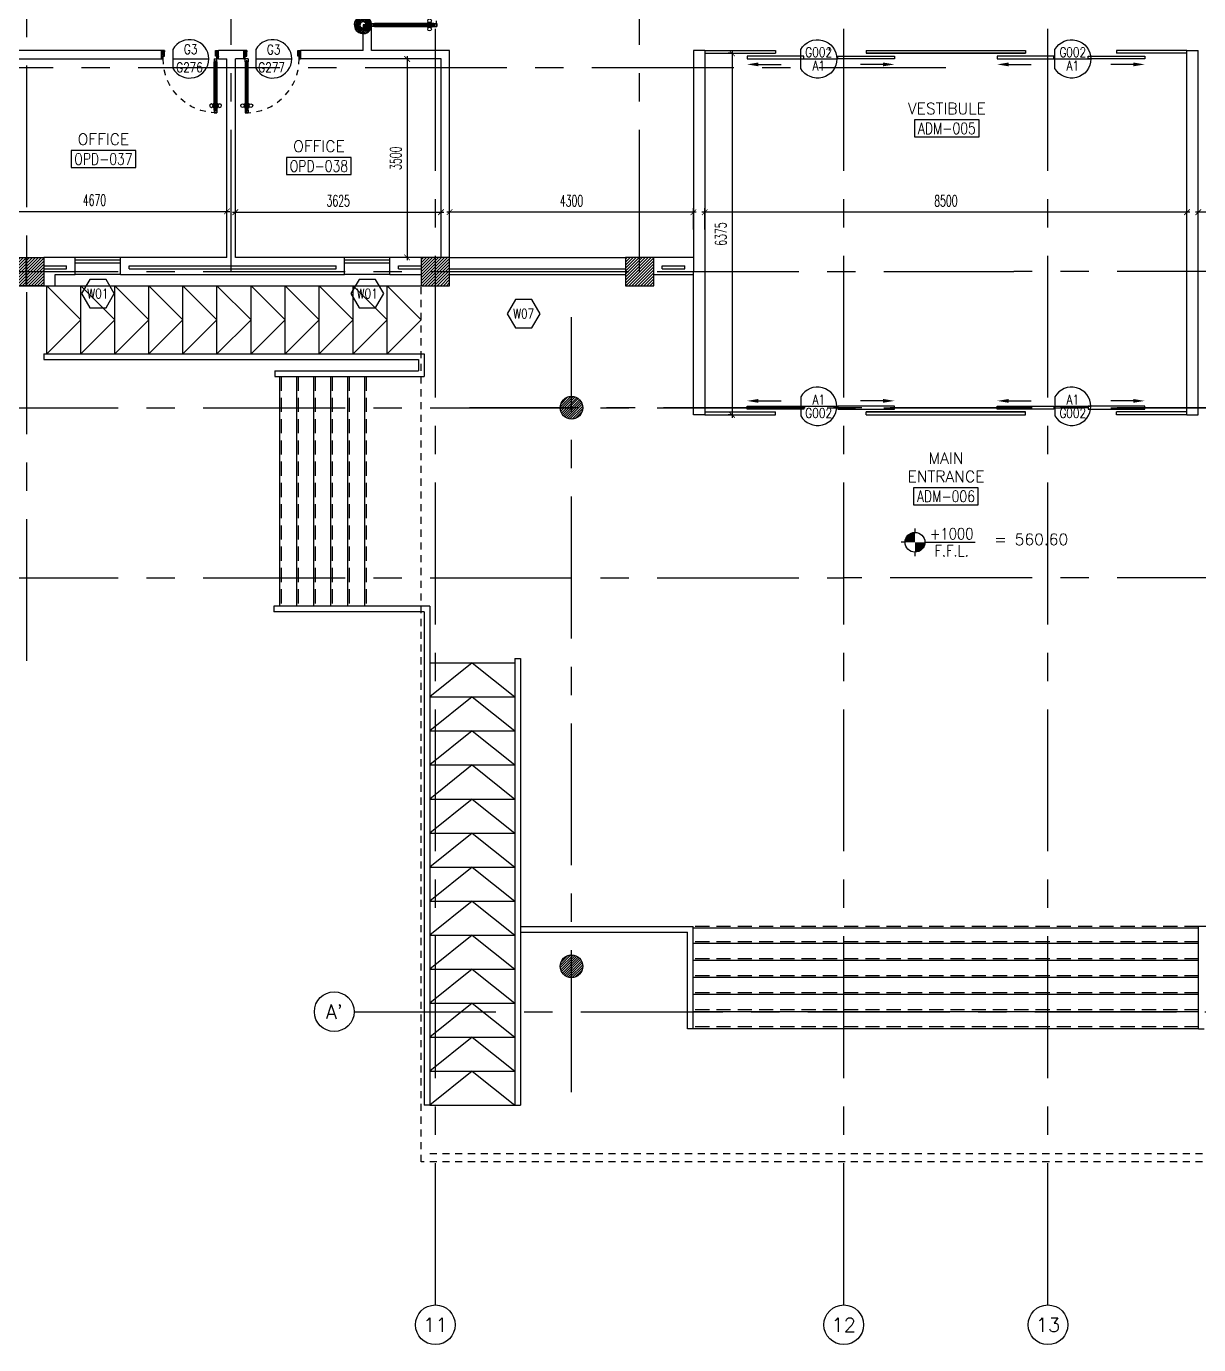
# Model space of a CAD drawing. Extents: x 417819.9 to 417911.9, y 43448 to 43539.2.
# Drawn here: x 417873.49 to 417894.15, y 43447.95 to 43471.2 of the extents above; entities that cross this region are included whole.
import ezdxf
from ezdxf.enums import TextEntityAlignment as Align

# ---------------------------------------------------------------- set-up
doc = ezdxf.new("R2010")
doc.units = 0
doc.header["$MEASUREMENT"] = 0
doc.header["$PDMODE"] = 3
doc.header["$PDSIZE"] = 0.1
for name, pattern in [('CENTERX2', [4, 2.5, -0.5, 0.5, -0.5]), ('HIDDEN', [0.375, 0.25, -0.125]), ('HIDDEN2', [0.1875, 0.125, -0.0625])]:
    doc.linetypes.add(name, pattern=pattern)
doc.layers.get('0').update_dxf_attribs({"linetype": 'CONTINUOUS'})
doc.layers.get('DEFPOINTS').update_dxf_attribs({"linetype": 'CONTINUOUS'})
for name, color, linetype in [('AX', 6, 'CONTINUOUS'), ('AX-CR', 2, 'CONTINUOUS'), ('AX-TXT', 4, 'CONTINUOUS'), ('AXES', 11, 'CENTERX2'), ('CANOPY-LN', 3, 'CONTINUOUS'), ('COL', 2, 'CONTINUOUS'), ('DIM', 4, 'CONTINUOUS'), ('DOOR', 4, 'CONTINUOUS'), ('DOOR-CR', 2, 'CONTINUOUS'), ('DOOR-NO', 3, 'CONTINUOUS'), ('Handrail', 4, 'CONTINUOUS'), ('HAT', 8, 'CONTINUOUS'), ('INSUL', 7, 'CONTINUOUS'), ('LEV-PL', 4, 'CONTINUOUS'), ('Ramb', 3, 'CONTINUOUS'), ('RM-BOX', 2, 'CONTINUOUS'), ('RM-NAME', 2, 'CONTINUOUS'), ('RM-NO', 2, 'CONTINUOUS'), ('SHAFT', 7, 'CONTINUOUS'), ('Step', 3, 'CONTINUOUS'), ('WALL', 2, 'CONTINUOUS'), ('WIN', 5, 'CONTINUOUS'), ('WIN-BOX', 3, 'CONTINUOUS'), ('WIN-NO', 5, 'CONTINUOUS')]:
    doc.layers.add(name, color=color, linetype=linetype)
doc.styles.add('ROMANS', font='ROMANS.shx', dxfattribs={"width": 0.6})
doc.styles.add('S', font='ROMANS.SHX')
doc.dimstyles.new('STANDARD in', dxfattribs={"dimtxt": 0.2, "dimasz": 0.1, "dimexe": 0.07, "dimexo": 0.05, "dimgap": 0.1, "dimtad": 1, "dimdec": 0, "dimlfac": 1000, "dimzin": 0, "dimdsep": 46, "dimtxsty": 'ROMANS', "dimblk": 'ARCHTICK', "dimcen": 0.05, "dimdle": 0.05, "dimclrd": 4, "dimclre": 4, "dimclrt": 2, "dimadec": 0, "dimazin": 0, "dimtfac": 1, "dimtdec": 0, "dimtmove": 2, "dimatfit": 3, "dimfxl": 0, "dimtolj": 1, "dimtzin": 0, "dimarcsym": 0})

# ---------------------------------------------------------------- blocks, each defined once
blk = doc.blocks.new('COL50')
at = {"layer": 'COL'}
blk.add_lwpolyline([(-250, 250), (-250, -250), (250, -250), (250, 250)], close=True, dxfattribs=at)
blk = doc.blocks.new('*X59')
at = {"color": 0}
for p, q in [((193089, 10708), (193542, 11161)), ((193089, 10761), (193488, 11161)), ((193089, 10814), (193435, 11161)), ((193089, 10867), (193382, 11161)), ((193089, 10920), (193329, 11161)), ((193089, 10973), (193276, 11161)), ((193089, 11026), (193223, 11161)), ((193089, 11079), (193170, 11161)), ((193089, 11132), (193117, 11161)), ((193095, 10661), (193589, 11155)), ((193148, 10661), (193589, 11102)), ((193201, 10661), (193589, 11049)), ((193254, 10661), (193589, 10996)), ((193307, 10661), (193589, 10943)), ((193360, 10661), (193589, 10890)), ((193413, 10661), (193589, 10837)), ((193466, 10661), (193589, 10784)), ((193519, 10661), (193589, 10731)), ((193572, 10661), (193589, 10678))]:
    blk.add_line(p, q, dxfattribs=at)
blk = doc.blocks.new('RM1')
at = {"layer": 'RM-BOX'}
blk.add_lwpolyline([(570, -200), (-570, -200), (-570, -500), (570, -500)], close=True, dxfattribs=at)
at = {"layer": 'RM-NAME', "style": 'ROMANS'}
for tag, p in [('ROOMNAME1', (0, 324)), ('ROOMNAME2', (0, 0))]:
    blk.add_attdef(tag, text='', height=200, dxfattribs=at).set_placement(p, align=Align.MIDDLE)
at = {"layer": 'RM-NO', "style": 'ROMANS', "width": 0.8}
blk.add_attdef('ROOMNO', text='', height=200, dxfattribs=at).set_placement((0, -350), align=Align.MIDDLE)
blk = doc.blocks.new('*X125')
at = {"color": 0}
for p, q in [((73379, 10694), (73846, 11161)), ((73379, 10747), (73793, 11161)), ((73379, 10800), (73740, 11161)), ((73379, 10853), (73687, 11161)), ((73379, 10906), (73634, 11161)), ((73379, 10959), (73581, 11161)), ((73379, 11012), (73528, 11161)), ((73379, 11065), (73475, 11161)), ((73379, 11118), (73422, 11161)), ((73399, 10661), (73879, 11141)), ((73452, 10661), (73879, 11088)), ((73505, 10661), (73879, 11035)), ((73558, 10661), (73879, 10982)), ((73611, 10661), (73879, 10929)), ((73664, 10661), (73879, 10876)), ((73717, 10661), (73879, 10823)), ((73770, 10661), (73879, 10770)), ((73823, 10661), (73879, 10717)), ((73876, 10661), (73879, 10664))]:
    blk.add_line(p, q, dxfattribs=at)
blk = doc.blocks.new('WW1')
at = {"layer": 'WIN-BOX'}
blk.add_lwpolyline([(144, -250), (289, 0), (144, 250), (-144, 250), (-289, 0), (-144, -250)], close=True, dxfattribs=at)
at = {"layer": 'WIN-NO', "style": 'ROMANS', "width": 0.8}
blk.add_attdef('W00', text='', height=170, dxfattribs=at).set_placement((0, 0), align=Align.MIDDLE)
blk = doc.blocks.new('LEV1')
at = {"layer": 'LEV-PL'}
for p, q in [((0, 245), (0, 175)), ((-175, 0), (-245, 0)), ((175, 0), (1061, 0)), ((0, -175), (0, -245))]:
    blk.add_line(p, q, dxfattribs=at)
at = {"layer": 'LEV-PL', "const_width": 175}
for points in [[(-88, 0, -0.414214), (0, 88, -1)], [(88, 0, -0.414214), (0, -88, -1)]]:
    blk.add_lwpolyline(points, format="xyb", dxfattribs=at)
at = {"layer": 'LEV-PL'}
blk.add_circle((0, 0), 175, dxfattribs=at)
at = {"layer": 'LEV-PL', "color": 4, "style": 'S', "width": 0.85}
for tag, p in [('+0000', (646, 50)), ('F.F.L.', (646, -250))]:
    blk.add_attdef(tag, text='', height=200, dxfattribs=at).set_placement(p, align=Align.CENTER)
blk = doc.blocks.new('DD1')
at = {"layer": 'DOOR-CR'}
blk.add_line((-316, 0), (316, 0), dxfattribs=at)
blk.add_lwpolyline([(-316, -166, 3.820224), (-316, 166)], format="xyb", close=True, dxfattribs=at)
at = {"layer": 'DOOR-NO', "color": 255, "style": 'ROMANS'}
for tag, width, p in [('G', 0.8, (-22, 156)), ('0000', 0.7, (-22, -136))]:
    blk.add_attdef(tag, text='', height=196, dxfattribs=dict(at, width=width)).set_placement(p, align=Align.MIDDLE)
blk = doc.blocks.new('DOOR100')
at = {"layer": 'DOOR', "color": 7, "linetype": 'ByBlock'}
for p, q in [((-91, 1205), (-91, 1140)), ((-82, 1205), (-91, 1205)), ((-82, 1128), (-82, 1218)), ((-75, 1218), (-82, 1218)), ((-82, 1205), (-82, 1140)), ((-75, 1250), (-75, 1300)), ((-75, 1300), (-25, 1300)), ((-25, 1300), (-75, 1300)), ((-58, 1250), (-75, 1250)), ((-58, 1250), (-58, 1270)), ((-42, 1270), (-58, 1270)), ((-42, 1250), (-42, 1270)), ((-25, 1250), (-42, 1250)), ((-25, 1250), (-25, 1300)), ((-25, 1218), (-18, 1218)), ((-18, 1128), (-18, 1218)), ((-18, 1205), (-18, 1140)), ((-18, 1205), (-9, 1205)), ((-9, 1205), (-9, 1140)), ((-82, 1140), (-91, 1140)), ((-75, 1128), (-82, 1128)), ((-25, 1128), (-18, 1128)), ((-18, 1140), (-9, 1140)), ((-1200, 0), (-1200, 150)), ((-1200, 150), (-1175, 150)), ((-1200, 150), (-1200, 0)), ((-1150, 0), (-1200, 114)), ((-1150, 0), (-1200, 40)), ((-1150, 0), (-1200, 0)), ((-1175, 150), (-1175, 100)), ((-1175, 100), (-1150, 100)), ((-1150, 0), (-1163, 100)), ((-1150, 100), (-1150, 0)), ((-75, 200), (-58, 200)), ((-75, 150), (-75, 200)), ((-75, 150), (-25, 150)), ((-58, 200), (-58, 180)), ((-58, 180), (-42, 180)), ((-50, 0), (0, 114)), ((-50, 100), (-50, 0)), ((-50, 0), (-37, 100)), ((-25, 100), (-50, 100)), ((-50, 0), (0, 40)), ((-50, 0), (0, 0)), ((-42, 200), (-25, 200)), ((-42, 180), (-42, 200)), ((-25, 200), (-25, 150)), ((0, 150), (-25, 150)), ((-25, 150), (-25, 100)), ((0, 0), (0, 150)), ((0, 150), (0, 0))]:
    blk.add_line(p, q, dxfattribs=at)
at = {"layer": 'DOOR', "linetype": 'ByBlock'}
for p, q in [((-75, 1250), (-75, 200)), ((-58, 200), (-58, 1250)), ((-42, 200), (-42, 1250)), ((-25, 200), (-25, 1250))]:
    blk.add_line(p, q, dxfattribs=at)
at = {"layer": 'DOOR', "color": 7, "linetype": 'ByBlock'}
for centre in [(-124, 1173), (24, 1173)]:
    blk.add_circle(centre, 32.4, dxfattribs=at)
at = {"layer": 'DOOR', "linetype": 'HIDDEN', "ltscale": 0.5}
blk.add_arc((-25, 150), 1150, 90, 180, dxfattribs=at)
at = {"layer": 'DOOR', "color": 7, "linetype": 'ByBlock'}
for centre, radius, start, end in [((-1150, 0), 154, 103.7142, 108.8947), ((-1150, 0), 134, 100.72, 111.8402), ((-1150, 0), 94.4, 90, 121.9818), ((-1150, 0), 74.4, 90, 132.2236), ((-1150, 0), 54.4, 90, 156.7926), ((-1150, 0), 34.4, 90, 180), ((-1150, 0), 14.4, 90, 180), ((-50, 0), 94.4, 58.0182, 90), ((-50, 0), 74.4, 47.7764, 90), ((-50, 0), 54.4, 23.2074, 90), ((-50, 0), 34.4, 0, 90), ((-50, 0), 14.4, 0, 90), ((-50, 0), 134, 68.1598, 79.28), ((-50, 0), 114, 64.0838, 77.3774), ((-50, 0), 154, 71.1053, 76.2858)]:
    blk.add_arc(centre, radius, start, end, dxfattribs=at)
blk = doc.blocks.new('A$C49F1192B')
at = {"layer": 'DOOR', "color": 0, "linetype": 'ByBlock', "xscale": -1, "rotation": 270}
blk.add_blockref('DOOR100', (0, 1200), dxfattribs=at)
blk = doc.blocks.new('AXU')
at = {"layer": 'AX-CR'}
blk.add_circle((0, 350), 350, dxfattribs=at)
at = {"layer": 'AX-TXT', "style": 'ROMANS'}
blk.add_attdef('AX', text='', height=250, dxfattribs=at).set_placement((0, 350), align=Align.MIDDLE)
blk = doc.blocks.new('AXL')
at = {"layer": 'AX-CR'}
blk.add_circle((-350, 0), 350, dxfattribs=at)
at = {"layer": 'AX-TXT', "style": 'ROMANS'}
blk.add_attdef('AX', text='', height=250, dxfattribs=at).set_placement((-350, 0), align=Align.MIDDLE)
blk = doc.blocks.new('W')
at = {"layer": 'WIN-NO'}
blk.add_blockref('WW1', (0, -337), dxfattribs=at).add_auto_attribs({'W00': 'W01'})
blk = doc.blocks.new('C-300')
at = {"layer": 'HAT', "linetype": 'ByBlock', "ltscale": 0.3}
h = blk.add_hatch(dxfattribs=at)
h.set_pattern_fill('ANSI31', color=8, scale=300, style=0)
h.set_pattern_definition([(45, (-258496.182, -82361.005), (-26.5165043, 26.5165043), [])])
h.paths.add_polyline_path([(300, 500), (0, 500), (0, 250), (300, 250)])
h.paths.add_polyline_path([(300, 250), (0, 250), (0, 0), (300, 0)])
at = {"layer": 'COL'}
blk.add_lwpolyline([(0, 500), (300, 500), (300, 0), (0, 0)], close=True, dxfattribs=at)
blk = doc.blocks.new('C-300A')
at = {"layer": 'SHAFT', "color": 6, "linetype": 'ByBlock', "ltscale": 0.3}
for p in [(-300, 0), (20, 0)]:
    blk.add_blockref('C-300', p, dxfattribs=at)
blk = doc.blocks.new('DOOR1000')
at = {"layer": 'DOOR', "color": 7, "linetype": 'ByBlock'}
for p, q in [((-150, 0), (0, 0)), ((-150, 0), (-150, -25)), ((0, -50), (-114, 0)), ((0, -50), (-40, 0)), ((0, -50), (0, 0)), ((-1100, -25), (-1100, -75)), ((-1100, -75), (-1100, -25)), ((-1050, -25), (-1100, -25)), ((-1050, -75), (-1100, -75)), ((-1070, -42), (-1070, -58)), ((-1050, -42), (-1070, -42)), ((-1050, -58), (-1070, -58)), ((-1050, -25), (-1050, -42)), ((-1050, -58), (-1050, -75)), ((-1018, -25), (-1018, -18)), ((-928, -18), (-1018, -18)), ((-1018, -75), (-1018, -82)), ((-928, -82), (-1018, -82)), ((-1005, -18), (-1005, -9)), ((-1005, -9), (-940, -9)), ((-1005, -18), (-940, -18)), ((-1005, -82), (-1005, -91)), ((-1005, -82), (-940, -82)), ((-1005, -91), (-940, -91)), ((-940, -18), (-940, -9)), ((-940, -82), (-940, -91)), ((-928, -25), (-928, -18)), ((-928, -75), (-928, -82)), ((-200, -25), (-150, -25)), ((-200, -42), (-200, -25)), ((-180, -42), (-200, -42)), ((-200, -58), (-180, -58)), ((-200, -75), (-200, -58)), ((-150, -75), (-200, -75)), ((-180, -58), (-180, -42)), ((-150, -25), (-100, -25)), ((-150, -75), (-150, -25)), ((-100, -25), (-100, -50)), ((0, -50), (-100, -37)), ((-100, -50), (0, -50)), ((-150, -975), (-100, -975)), ((-150, -1000), (-150, -975)), ((-150, -1000), (0, -1000)), ((0, -1000), (-150, -1000)), ((0, -950), (-114, -1000)), ((-100, -975), (-100, -950)), ((0, -950), (-100, -963)), ((-100, -950), (0, -950)), ((0, -950), (-40, -1000)), ((0, -950), (0, -1000))]:
    blk.add_line(p, q, dxfattribs=at)
at = {"layer": 'DOOR', "linetype": 'ByBlock'}
for p, q in [((-200, -25), (-1050, -25)), ((-200, -42), (-1050, -42)), ((-200, -58), (-1050, -58)), ((-1050, -75), (-200, -75))]:
    blk.add_line(p, q, dxfattribs=at)
at = {"layer": 'DOOR', "color": 7, "linetype": 'ByBlock'}
for centre in [(-973, 24), (-973, -124)]:
    blk.add_circle(centre, 32.4, dxfattribs=at)
for centre, radius, start, end in [((0, -50), 154, 161.1053, 166.2858), ((0, -50), 94.4, 148.0182, 180), ((0, -50), 134, 158.1598, 169.28), ((0, -50), 114, 154.0838, 167.3774), ((0, -50), 74.4, 137.7764, 180), ((0, -50), 54.4, 113.2074, 180), ((0, -50), 34.4, 90, 180), ((0, -50), 14.4, 90, 180), ((0, -950), 154, 193.7142, 198.8947), ((0, -950), 134, 190.72, 201.8402), ((0, -950), 94.4, 180, 211.9818), ((0, -950), 74.4, 180, 222.2236), ((0, -950), 54.4, 180, 246.7926), ((0, -950), 34.4, 180, 270), ((0, -950), 14.4, 180, 270)]:
    blk.add_arc(centre, radius, start, end, dxfattribs=at)
at = {"layer": 'DOOR', "linetype": 'HIDDEN', "ltscale": 0.5}
blk.add_arc((-150, -25), 950, 180, 270, dxfattribs=at)
blk = doc.blocks.new('_ARCHTICK')
at = {"color": 0, "linetype": 'ByBlock', "const_width": 0.15}
blk.add_lwpolyline([(-0.5, -0.5), (0.5, 0.5)], dxfattribs=at)
blk = doc.blocks.new('*D367')
at = {"layer": 'DEFPOINTS', "color": 0}
for p in [(417877.022, 43467.935), (417872.352, 43467.464), (417877.022, 43467.464)]:
    blk.add_point(p, dxfattribs=at)
at = {"layer": 'DIM', "color": 4, "lineweight": -2}
for p, q in [((417872.302, 43467.935), (417877.072, 43467.935)), ((417872.352, 43467.514), (417872.352, 43468.005)), ((417877.022, 43467.514), (417877.022, 43468.005))]:
    blk.add_line(p, q, dxfattribs=at)
at = {"layer": 'DIM', "color": 4, "lineweight": -2, "xscale": 0.1, "yscale": 0.1, "zscale": 0.1, "rotation": 180}
blk.add_blockref('_ARCHTICK', (417872.352, 43467.935), dxfattribs=at)
at = {"layer": 'DIM', "color": 4, "lineweight": -2, "xscale": 0.1, "yscale": 0.1, "zscale": 0.1}
blk.add_blockref('_ARCHTICK', (417877.022, 43467.935), dxfattribs=at)
at = {"layer": 'DIM', "color": 2, "insert": (417874.687, 43468.135), "char_height": 0.2, "attachment_point": 5, "style": 'ROMANS'}
blk.add_mtext('\\A1;4670', dxfattribs=at)
blk = doc.blocks.new('*D490')
at = {"layer": 'DEFPOINTS', "color": 0}
for p in [(417880.797, 43467.924), (417877.172, 43467.534), (417880.797, 43467.497)]:
    blk.add_point(p, dxfattribs=at)
at = {"layer": 'DIM', "color": 4, "lineweight": -2}
for p, q in [((417877.122, 43467.924), (417880.847, 43467.924)), ((417877.172, 43467.584), (417877.172, 43467.994)), ((417880.797, 43467.547), (417880.797, 43467.994))]:
    blk.add_line(p, q, dxfattribs=at)
at = {"layer": 'DIM', "color": 4, "lineweight": -2, "xscale": 0.1, "yscale": 0.1, "zscale": 0.1, "rotation": 180}
blk.add_blockref('_ARCHTICK', (417877.172, 43467.924), dxfattribs=at)
at = {"layer": 'DIM', "color": 4, "lineweight": -2, "xscale": 0.1, "yscale": 0.1, "zscale": 0.1}
blk.add_blockref('_ARCHTICK', (417880.797, 43467.924), dxfattribs=at)
at = {"layer": 'DIM', "color": 2, "insert": (417878.984, 43468.124), "char_height": 0.2, "attachment_point": 5, "style": 'ROMANS'}
blk.add_mtext('\\A1;3625', dxfattribs=at)
blk = doc.blocks.new('*D369')
at = {"layer": 'DEFPOINTS', "color": 0}
for p in [(417880.225, 43470.624), (417880.199, 43467.124), (417880.225, 43467.124)]:
    blk.add_point(p, dxfattribs=at)
at = {"layer": 'DIM', "color": 4, "lineweight": -2}
for p, q in [((417880.199, 43470.674), (417880.199, 43467.074)), ((417880.175, 43470.624), (417880.129, 43470.624)), ((417880.175, 43467.124), (417880.129, 43467.124))]:
    blk.add_line(p, q, dxfattribs=at)
at = {"layer": 'DIM', "color": 4, "lineweight": -2, "xscale": 0.1, "yscale": 0.1, "zscale": 0.1}
for p, rotation in [((417880.199, 43470.624), 90), ((417880.199, 43467.124), 270)]:
    blk.add_blockref('_ARCHTICK', p, dxfattribs=dict(at, rotation=rotation))
at = {"layer": 'DIM', "color": 2, "insert": (417879.999, 43468.874), "char_height": 0.2, "attachment_point": 5, "rotation": 90, "style": 'ROMANS'}
blk.add_mtext('\\A1;3500', dxfattribs=at)
blk = doc.blocks.new('*D489')
at = {"layer": 'DEFPOINTS', "color": 0}
for p in [(417880.947, 43467.923), (417880.947, 43467.566), (417885.247, 43467.566)]:
    blk.add_point(p, dxfattribs=at)
at = {"layer": 'DIM', "color": 4, "lineweight": -2}
for p, q in [((417885.297, 43467.923), (417880.897, 43467.923)), ((417880.947, 43467.616), (417880.947, 43467.993)), ((417885.247, 43467.616), (417885.247, 43467.993))]:
    blk.add_line(p, q, dxfattribs=at)
at = {"layer": 'DIM', "color": 4, "lineweight": -2, "xscale": 0.1, "yscale": 0.1, "zscale": 0.1, "rotation": 180}
blk.add_blockref('_ARCHTICK', (417880.947, 43467.923), dxfattribs=at)
at = {"layer": 'DIM', "color": 4, "lineweight": -2, "xscale": 0.1, "yscale": 0.1, "zscale": 0.1}
blk.add_blockref('_ARCHTICK', (417885.247, 43467.923), dxfattribs=at)
at = {"layer": 'DIM', "color": 2, "insert": (417883.097, 43468.123), "char_height": 0.2, "attachment_point": 5, "style": 'ROMANS'}
blk.add_mtext('\\A1;4300', dxfattribs=at)
blk = doc.blocks.new('*D718')
at = {"layer": 'DEFPOINTS', "color": 0}
for p in [(417885.447, 43467.923), (417885.447, 43467.566), (417893.947, 43467.566)]:
    blk.add_point(p, dxfattribs=at)
at = {"layer": 'DIM', "color": 4, "lineweight": -2}
for p, q in [((417893.997, 43467.923), (417885.397, 43467.923)), ((417885.447, 43467.616), (417885.447, 43467.993)), ((417893.947, 43467.616), (417893.947, 43467.993))]:
    blk.add_line(p, q, dxfattribs=at)
at = {"layer": 'DIM', "color": 4, "lineweight": -2, "xscale": 0.1, "yscale": 0.1, "zscale": 0.1, "rotation": 180}
blk.add_blockref('_ARCHTICK', (417885.447, 43467.923), dxfattribs=at)
at = {"layer": 'DIM', "color": 4, "lineweight": -2, "xscale": 0.1, "yscale": 0.1, "zscale": 0.1}
blk.add_blockref('_ARCHTICK', (417893.947, 43467.923), dxfattribs=at)
at = {"layer": 'DIM', "color": 2, "insert": (417889.697, 43468.123), "char_height": 0.2, "attachment_point": 5, "style": 'ROMANS'}
blk.add_mtext('\\A1;8500', dxfattribs=at)
blk = doc.blocks.new('*D719')
at = {"layer": 'DEFPOINTS', "color": 0}
for p in [(417894.147, 43467.923), (417894.147, 43467.566), (417898.447, 43467.566)]:
    blk.add_point(p, dxfattribs=at)
at = {"layer": 'DIM', "color": 4, "lineweight": -2}
for p, q in [((417898.497, 43467.923), (417894.097, 43467.923)), ((417894.147, 43467.616), (417894.147, 43467.993)), ((417898.447, 43467.616), (417898.447, 43467.993))]:
    blk.add_line(p, q, dxfattribs=at)
at = {"layer": 'DIM', "color": 4, "lineweight": -2, "xscale": 0.1, "yscale": 0.1, "zscale": 0.1, "rotation": 180}
blk.add_blockref('_ARCHTICK', (417894.147, 43467.923), dxfattribs=at)
at = {"layer": 'DIM', "color": 4, "lineweight": -2, "xscale": 0.1, "yscale": 0.1, "zscale": 0.1}
blk.add_blockref('_ARCHTICK', (417898.447, 43467.923), dxfattribs=at)
at = {"layer": 'DIM', "color": 2, "insert": (417896.297, 43468.123), "char_height": 0.2, "attachment_point": 5, "style": 'ROMANS'}
blk.add_mtext('\\A1;4300', dxfattribs=at)
blk = doc.blocks.new('*D730')
at = {"layer": 'DEFPOINTS', "color": 0}
for p in [(417885.954, 43470.724), (417885.927, 43464.349), (417885.954, 43464.349)]:
    blk.add_point(p, dxfattribs=at)
at = {"layer": 'DIM', "color": 4, "lineweight": -2}
for p, q in [((417885.904, 43470.724), (417885.857, 43470.724)), ((417885.927, 43470.774), (417885.927, 43464.299)), ((417885.904, 43464.349), (417885.857, 43464.349))]:
    blk.add_line(p, q, dxfattribs=at)
at = {"layer": 'DIM', "color": 4, "lineweight": -2, "xscale": 0.1, "yscale": 0.1, "zscale": 0.1}
for p, rotation in [((417885.927, 43470.724), 90), ((417885.927, 43464.349), 270)]:
    blk.add_blockref('_ARCHTICK', p, dxfattribs=dict(at, rotation=rotation))
at = {"layer": 'DIM', "color": 2, "insert": (417885.727, 43467.537), "char_height": 0.2, "attachment_point": 5, "rotation": 90, "style": 'ROMANS'}
blk.add_mtext('\\A1;6375', dxfattribs=at)

msp = doc.modelspace()

# ---------------------------------------------------------------- hatches: boundary and pattern name
at = {"layer": 'HAT'}
h = msp.add_hatch(dxfattribs=at)
h.set_pattern_fill('ANSI31', color=256, scale=0.24, style=0)
h.set_pattern_definition([(45, (417834.10438, 43429.566767), (-0.021213203, 0.021213203), [])])
h.paths.add_polyline_path([(417882.8966, 43464.4743), (417883.0966, 43464.4743), (417883.0966, 43464.6743, 0.4142136)])
h.paths.add_polyline_path([(417883.0966, 43464.6743), (417883.0966, 43464.4743), (417883.2966, 43464.4743, 0.4142136)])
h.paths.add_polyline_path([(417883.2966, 43464.4743), (417883.0966, 43464.4743), (417883.0966, 43464.2743, 0.4142136)])
h.paths.add_polyline_path([(417883.0966, 43464.4743), (417882.8966, 43464.4743, 0.4142136), (417883.0966, 43464.2743)])
h = msp.add_hatch(dxfattribs=at)
h.set_pattern_fill('ANSI31', color=256, scale=0.24, style=0)
h.set_pattern_definition([(45, (417834.10438, 43419.716767), (-0.021213203, 0.021213203), [])])
h.paths.add_polyline_path([(417882.8966, 43454.6243), (417883.0966, 43454.6243), (417883.0966, 43454.8243, 0.4142136)])
h.paths.add_polyline_path([(417883.0966, 43454.8243), (417883.0966, 43454.6243), (417883.2966, 43454.6243, 0.4142136)])
h.paths.add_polyline_path([(417883.2966, 43454.6243), (417883.0966, 43454.6243), (417883.0966, 43454.4243, 0.4142136)])
h.paths.add_polyline_path([(417883.0966, 43454.6243), (417882.8966, 43454.6243, 0.4142136), (417883.0966, 43454.4243)])

# ---------------------------------------------------------------- linework, layer by layer
at = {"layer": 'AXES'}
for p, q in [((417880.6966, 43448.6529), (417880.6966, 43538.4875)), ((417887.8966, 43448.6529), (417887.8966, 43538.4875)), ((417891.4966, 43448.6529), (417891.4966, 43538.4875)), ((417873.4966, 43460.01), (417873.4966, 43538.1375)), ((417877.0966, 43466.8743), (417877.0966, 43525.6943)), ((417884.2966, 43466.8743), (417884.2966, 43525.4443)), ((417831.4566, 43470.4743), (417889.6966, 43470.4743)), ((417820.6052, 43466.8743), (417890.8966, 43466.8743)), ((417911.2163, 43466.8743), (417890.8966, 43466.8743)), ((417883.0966, 43452.4071), (417883.0966, 43466.069)), ((417820.6052, 43464.4743), (417889.6966, 43464.4743)), ((417820.6052, 43464.4743), (417898.0966, 43464.4743)), ((417911.2163, 43464.4743), (417881.2966, 43464.4743)), ((417911.2163, 43464.4743), (417889.6966, 43464.4743)), ((417820.6052, 43461.4743), (417887.8966, 43461.4743)), ((417820.6052, 43461.4743), (417887.8966, 43461.4743)), ((417911.2163, 43461.4743), (417887.8966, 43461.4743)), ((417911.2163, 43461.4743), (417887.8966, 43461.4743)), ((417879.2641, 43453.8243), (417897.852, 43453.8243))]:
    msp.add_line(p, q, dxfattribs=at)
at = {"layer": 'CANOPY-LN', "linetype": 'HIDDEN2'}
for p, q in [((417880.4466, 43451.1743), (417880.4466, 43466.6243)), ((417898.9466, 43451.1743), (417880.4466, 43451.1743))]:
    msp.add_line(p, q, dxfattribs=at)
at = {"layer": 'CANOPY-LN', "color": 8, "linetype": 'HIDDEN2'}
msp.add_line((417880.5966, 43451.3243), (417898.7966, 43451.3243), dxfattribs=at)
at = {"layer": 'DOOR'}
for p, q in [((417885.4409, 43470.7743), (417886.6909, 43470.7743)), ((417885.4466, 43470.7243), (417886.6909, 43470.7243)), ((417886.6909, 43470.7743), (417886.6909, 43470.7243)), ((417887.6466, 43470.7743), (417887.6466, 43470.8243)), ((417888.2909, 43470.7743), (417891.1023, 43470.7743)), ((417888.2909, 43470.7743), (417888.2909, 43470.7243)), ((417888.2909, 43470.7243), (417891.1023, 43470.7243)), ((417891.1023, 43470.7743), (417891.1023, 43470.7243)), ((417892.7023, 43470.7743), (417892.7023, 43470.7243)), ((417893.9466, 43470.7743), (417892.7023, 43470.7743)), ((417893.9466, 43470.7243), (417892.7023, 43470.7243)), ((417886.3909, 43470.5285), (417886.7909, 43470.5285)), ((417886.3909, 43470.5285), (417886.7909, 43470.5285)), ((417888.5909, 43470.5285), (417888.1909, 43470.5285)), ((417888.5909, 43470.5285), (417888.1909, 43470.5285)), ((417890.8023, 43470.5285), (417891.2023, 43470.5285)), ((417890.8023, 43470.5285), (417891.2023, 43470.5285)), ((417893.0023, 43470.5285), (417892.6023, 43470.5285)), ((417893.0023, 43470.5285), (417892.6023, 43470.5285)), ((417885.4466, 43464.3993), (417886.6909, 43464.3993)), ((417886.3909, 43464.5952), (417886.7909, 43464.5952)), ((417886.3909, 43464.5952), (417886.7909, 43464.5952)), ((417886.6909, 43464.3493), (417886.6909, 43464.3993)), ((417888.5909, 43464.5952), (417888.1909, 43464.5952)), ((417888.5909, 43464.5952), (417888.1909, 43464.5952)), ((417888.2909, 43464.3993), (417891.1023, 43464.3993)), ((417888.2909, 43464.3493), (417888.2909, 43464.3993)), ((417890.8023, 43464.5952), (417891.2023, 43464.5952)), ((417890.8023, 43464.5952), (417891.2023, 43464.5952)), ((417891.1023, 43464.3493), (417891.1023, 43464.3993)), ((417893.0023, 43464.5952), (417892.6023, 43464.5952)), ((417893.0023, 43464.5952), (417892.6023, 43464.5952)), ((417892.7023, 43464.3493), (417892.7023, 43464.3993)), ((417893.9466, 43464.3993), (417892.7023, 43464.3993)), ((417885.4466, 43464.3493), (417886.6909, 43464.3493)), ((417888.2909, 43464.3493), (417891.1023, 43464.3493)), ((417893.9466, 43464.3493), (417892.7023, 43464.3493))]:
    msp.add_line(p, q, dxfattribs=at)
for points in [[(417886.1909, 43470.6743), (417886.1909, 43470.6243), (417887.1909, 43470.6243), (417887.1909, 43470.6743), (417886.1909, 43470.6743)], [(417886.1909, 43470.6743), (417886.1909, 43470.6243), (417887.1909, 43470.6243), (417887.1909, 43470.6743), (417886.1909, 43470.6743)], [(417888.7909, 43470.6743), (417888.7909, 43470.6243), (417887.7909, 43470.6243), (417887.7909, 43470.6743), (417888.7909, 43470.6743)], [(417888.7909, 43470.6743), (417888.7909, 43470.6243), (417887.7909, 43470.6243), (417887.7909, 43470.6743), (417888.7909, 43470.6743)], [(417888.2909, 43470.7743), (417891.1023, 43470.7743), (417891.1023, 43470.7243), (417888.2909, 43470.7243)], [(417890.6023, 43470.6743), (417890.6023, 43470.6243), (417891.6023, 43470.6243), (417891.6023, 43470.6743), (417890.6023, 43470.6743)], [(417890.6023, 43470.6743), (417890.6023, 43470.6243), (417891.6023, 43470.6243), (417891.6023, 43470.6743), (417890.6023, 43470.6743)], [(417893.2023, 43470.6743), (417893.2023, 43470.6243), (417892.2023, 43470.6243), (417892.2023, 43470.6743), (417893.2023, 43470.6743)], [(417893.2023, 43470.6743), (417893.2023, 43470.6243), (417892.2023, 43470.6243), (417892.2023, 43470.6743), (417893.2023, 43470.6743)], [(417886.1909, 43464.4493), (417886.1909, 43464.4993), (417887.1909, 43464.4993), (417887.1909, 43464.4493), (417886.1909, 43464.4493)], [(417886.1909, 43464.4493), (417886.1909, 43464.4993), (417887.1909, 43464.4993), (417887.1909, 43464.4493), (417886.1909, 43464.4493)], [(417888.7909, 43464.4493), (417888.7909, 43464.4993), (417887.7909, 43464.4993), (417887.7909, 43464.4493), (417888.7909, 43464.4493)], [(417888.7909, 43464.4493), (417888.7909, 43464.4993), (417887.7909, 43464.4993), (417887.7909, 43464.4493), (417888.7909, 43464.4493)], [(417888.2909, 43464.3493), (417891.1023, 43464.3493), (417891.1023, 43464.3993), (417888.2909, 43464.3993)], [(417890.6023, 43464.4493), (417890.6023, 43464.4993), (417891.6023, 43464.4993), (417891.6023, 43464.4493), (417890.6023, 43464.4493)], [(417890.6023, 43464.4493), (417890.6023, 43464.4993), (417891.6023, 43464.4993), (417891.6023, 43464.4493), (417890.6023, 43464.4493)], [(417893.2023, 43464.4493), (417893.2023, 43464.4993), (417892.2023, 43464.4993), (417892.2023, 43464.4493), (417893.2023, 43464.4493)], [(417893.2023, 43464.4493), (417893.2023, 43464.4993), (417892.2023, 43464.4993), (417892.2023, 43464.4493), (417893.2023, 43464.4493)]]:
    msp.add_lwpolyline(points, dxfattribs=at)
for points in [[(417886.3909, 43470.4951), (417886.3909, 43470.5618), (417886.1909, 43470.5285)], [(417886.3909, 43470.4951), (417886.3909, 43470.5618), (417886.1909, 43470.5285)], [(417888.5909, 43470.4951), (417888.5909, 43470.5618), (417888.7909, 43470.5285)], [(417888.5909, 43470.4951), (417888.5909, 43470.5618), (417888.7909, 43470.5285)], [(417890.8023, 43470.4951), (417890.8023, 43470.5618), (417890.6023, 43470.5285)], [(417890.8023, 43470.4951), (417890.8023, 43470.5618), (417890.6023, 43470.5285)], [(417893.0023, 43470.4951), (417893.0023, 43470.5618), (417893.2023, 43470.5285)], [(417893.0023, 43470.4951), (417893.0023, 43470.5618), (417893.2023, 43470.5285)], [(417886.3909, 43464.6285), (417886.3909, 43464.5618), (417886.1909, 43464.5952)], [(417886.3909, 43464.6285), (417886.3909, 43464.5618), (417886.1909, 43464.5952)], [(417888.5909, 43464.6285), (417888.5909, 43464.5618), (417888.7909, 43464.5952)], [(417888.5909, 43464.6285), (417888.5909, 43464.5618), (417888.7909, 43464.5952)], [(417890.8023, 43464.6285), (417890.8023, 43464.5618), (417890.6023, 43464.5952)], [(417890.8023, 43464.6285), (417890.8023, 43464.5618), (417890.6023, 43464.5952)], [(417893.0023, 43464.6285), (417893.0023, 43464.5618), (417893.2023, 43464.5952)], [(417893.0023, 43464.6285), (417893.0023, 43464.5618), (417893.2023, 43464.5952)]]:
    msp.add_solid(points, dxfattribs=at)
at = {"layer": 'Handrail'}
for p, q in [((417873.1766, 43466.6243), (417880.4466, 43466.6243)), ((417873.7928, 43465.4243), (417880.4966, 43465.4243)), ((417873.7928, 43465.4243), (417873.7928, 43465.3243)), ((417873.7928, 43465.3243), (417880.3966, 43465.3243)), ((417880.3966, 43465.4243), (417880.3966, 43465.4243)), ((417880.3966, 43465.3243), (417880.3966, 43465.1243)), ((417880.4966, 43465.4243), (417880.4966, 43465.0243)), ((417877.8648, 43465.1243), (417880.3966, 43465.1243)), ((417877.8648, 43465.1243), (417877.8648, 43465.0243)), ((417877.8648, 43465.0243), (417880.4966, 43465.0243)), ((417880.5966, 43460.9743), (417877.8466, 43460.9743)), ((417877.8466, 43460.9743), (417877.8466, 43460.8743)), ((417880.5966, 43460.9743), (417880.5966, 43452.1743)), ((417880.4966, 43460.8743), (417877.8466, 43460.8743)), ((417880.4966, 43460.8743), (417880.4966, 43452.1743)), ((417882.0966, 43460.0528), (417882.0966, 43452.1743)), ((417882.0966, 43460.0528), (417882.1966, 43460.0528)), ((417882.1966, 43460.0528), (417882.1966, 43452.1743)), ((417882.1966, 43455.3243), (417885.2409, 43455.3243)), ((417885.2409, 43453.5243), (417885.2409, 43455.3243)), ((417894.1523, 43453.5243), (417894.1523, 43455.3243)), ((417897.1966, 43455.3243), (417894.1523, 43455.3243)), ((417882.1966, 43455.2243), (417885.1409, 43455.2243)), ((417885.1409, 43453.5243), (417885.1409, 43455.2243)), ((417885.2409, 43453.5243), (417885.1409, 43453.5243)), ((417894.1523, 43453.5243), (417894.2523, 43453.5243)), ((417880.5966, 43452.1743), (417880.4966, 43452.1743)), ((417882.0966, 43452.1743), (417882.1966, 43452.1743))]:
    msp.add_line(p, q, dxfattribs=at)
at = {"layer": 'INSUL'}
for p, q in [((417873.7966, 43466.9743), (417874.1966, 43466.9743)), ((417874.1966, 43466.9243), (417874.1966, 43466.9743)), ((417875.2966, 43466.9743), (417878.9466, 43466.9743)), ((417875.2966, 43466.9243), (417875.2966, 43466.9743)), ((417878.9466, 43466.9243), (417878.9466, 43466.9743)), ((417880.0466, 43466.9243), (417880.0466, 43466.9743)), ((417880.0466, 43466.9743), (417880.4466, 43466.9743)), ((417884.6966, 43466.9243), (417884.6966, 43466.9743)), ((417884.6966, 43466.9743), (417885.0966, 43466.9743)), ((417885.0966, 43466.9243), (417885.0966, 43466.9743)), ((417873.7966, 43466.9243), (417874.1966, 43466.9243)), ((417875.2966, 43466.9243), (417878.9466, 43466.9243)), ((417880.0466, 43466.9243), (417880.4466, 43466.9243)), ((417884.6966, 43466.9243), (417885.0966, 43466.9243))]:
    msp.add_line(p, q, dxfattribs=at)
at = {"layer": 'Ramb'}
for p, q in [((417885.6466, 43470.7743), (417886.2695, 43470.7743)), ((417873.8466, 43465.4243), (417873.8466, 43466.6243)), ((417874.4466, 43466.0243), (417873.8466, 43466.6243)), ((417874.4466, 43465.4243), (417874.4466, 43466.6243)), ((417875.0466, 43466.0243), (417874.4466, 43466.6243)), ((417875.0466, 43465.4243), (417875.0466, 43466.6243)), ((417875.6466, 43466.0243), (417875.0466, 43466.6243)), ((417875.6466, 43465.4243), (417875.6466, 43466.6243)), ((417876.2466, 43466.0243), (417875.6466, 43466.6243)), ((417876.2466, 43465.4243), (417876.2466, 43466.6243)), ((417876.8466, 43466.0243), (417876.2466, 43466.6243)), ((417876.8466, 43465.4243), (417876.8466, 43466.6243)), ((417877.4466, 43466.0243), (417876.8466, 43466.6243)), ((417877.4466, 43465.4243), (417877.4466, 43466.6243)), ((417878.0466, 43466.0243), (417877.4466, 43466.6243)), ((417878.0466, 43465.4243), (417878.0466, 43466.6243)), ((417878.6466, 43466.0243), (417878.0466, 43466.6243)), ((417878.6466, 43465.4243), (417878.6466, 43466.6243)), ((417879.2466, 43466.0243), (417878.6466, 43466.6243)), ((417879.2466, 43465.4243), (417879.2466, 43466.6243)), ((417879.8466, 43466.0243), (417879.2466, 43466.6243)), ((417879.8466, 43465.4243), (417879.8466, 43466.6243)), ((417880.4466, 43466.0243), (417879.8466, 43466.6243)), ((417874.4466, 43466.0243), (417873.8466, 43465.4243)), ((417875.0466, 43466.0243), (417874.4466, 43465.4243)), ((417875.6466, 43466.0243), (417875.0466, 43465.4243)), ((417876.2466, 43466.0243), (417875.6466, 43465.4243)), ((417876.8466, 43466.0243), (417876.2466, 43465.4243)), ((417877.4466, 43466.0243), (417876.8466, 43465.4243)), ((417878.0466, 43466.0243), (417877.4466, 43465.4243)), ((417878.6466, 43466.0243), (417878.0466, 43465.4243)), ((417879.2466, 43466.0243), (417878.6466, 43465.4243)), ((417879.8466, 43466.0243), (417879.2466, 43465.4243)), ((417880.4466, 43466.0243), (417879.8466, 43465.4243)), ((417880.5966, 43459.9743), (417882.0966, 43459.9743)), ((417881.3466, 43459.9743), (417880.5966, 43459.3743)), ((417881.3466, 43459.9743), (417882.0966, 43459.3743)), ((417880.5966, 43459.3743), (417882.0966, 43459.3743)), ((417881.3466, 43459.3743), (417880.5966, 43458.7743)), ((417881.3466, 43459.3743), (417882.0966, 43458.7743)), ((417880.5966, 43458.7743), (417882.0966, 43458.7743)), ((417881.3466, 43458.7743), (417880.5966, 43458.1743)), ((417881.3466, 43458.7743), (417882.0966, 43458.1743)), ((417880.5966, 43458.1743), (417882.0966, 43458.1743)), ((417881.3466, 43458.1743), (417880.5966, 43457.5743)), ((417881.3466, 43458.1743), (417882.0966, 43457.5743)), ((417880.5966, 43457.5743), (417882.0966, 43457.5743)), ((417881.3466, 43457.5743), (417880.5966, 43456.9743)), ((417881.3466, 43457.5743), (417882.0966, 43456.9743)), ((417880.5966, 43456.9743), (417882.0966, 43456.9743)), ((417881.3466, 43456.9743), (417880.5966, 43456.3743)), ((417881.3466, 43456.9743), (417882.0966, 43456.3743)), ((417880.5966, 43456.3743), (417882.0966, 43456.3743)), ((417881.3466, 43456.3743), (417880.5966, 43455.7743)), ((417881.3466, 43456.3743), (417882.0966, 43455.7743)), ((417880.5966, 43455.7743), (417882.0966, 43455.7743)), ((417881.3466, 43455.7743), (417880.5966, 43455.1743)), ((417881.3466, 43455.7743), (417882.0966, 43455.1743)), ((417880.5966, 43455.1743), (417882.0966, 43455.1743)), ((417881.3466, 43455.1743), (417880.5966, 43454.5743)), ((417881.3466, 43455.1743), (417882.0966, 43454.5743)), ((417880.5966, 43454.5743), (417882.0966, 43454.5743)), ((417881.3466, 43454.5743), (417880.5966, 43453.9743)), ((417881.3466, 43454.5743), (417882.0966, 43453.9743)), ((417880.5966, 43453.9743), (417882.0966, 43453.9743)), ((417881.3466, 43453.9743), (417880.5966, 43453.3743)), ((417881.3466, 43453.9743), (417882.0966, 43453.3743)), ((417880.5966, 43453.3743), (417882.0966, 43453.3743)), ((417881.3466, 43453.3743), (417880.5966, 43452.7743)), ((417881.3466, 43453.3743), (417882.0966, 43452.7743)), ((417880.5966, 43452.7743), (417882.0966, 43452.7743)), ((417881.3466, 43452.7743), (417880.5966, 43452.1743)), ((417881.3466, 43452.7743), (417882.0966, 43452.1743)), ((417880.5966, 43452.1743), (417882.0966, 43452.1743))]:
    msp.add_line(p, q, dxfattribs=at)
at = {"layer": 'Step'}
for p, q in [((417877.9466, 43465.0243), (417877.9466, 43460.9743)), ((417878.2466, 43465.0243), (417878.2466, 43460.9743)), ((417878.5466, 43465.0243), (417878.5466, 43460.9743)), ((417878.8466, 43465.0243), (417878.8466, 43460.9743)), ((417879.1466, 43465.0243), (417879.1466, 43460.9743)), ((417879.4466, 43465.0243), (417879.4466, 43460.9743)), ((417894.1523, 43455.2943), (417885.2409, 43455.2943)), ((417894.1523, 43455.0243), (417885.2409, 43455.0243)), ((417894.1523, 43454.7243), (417885.2409, 43454.7243)), ((417894.1523, 43454.4243), (417885.2409, 43454.4243)), ((417894.1523, 43454.1243), (417885.2409, 43454.1243)), ((417894.1523, 43453.8243), (417885.2409, 43453.8243)), ((417894.1523, 43453.5243), (417885.2409, 43453.5243))]:
    msp.add_line(p, q, dxfattribs=at)
at = {"layer": 'Step', "linetype": 'HIDDEN'}
for p, q in [((417877.9766, 43465.0243), (417877.9766, 43460.9743)), ((417878.2766, 43465.0243), (417878.2766, 43460.9743)), ((417878.5766, 43465.0243), (417878.5766, 43460.9743)), ((417878.8766, 43465.0243), (417878.8766, 43460.9743)), ((417879.1766, 43465.0243), (417879.1766, 43460.9743)), ((417879.4766, 43465.0243), (417879.4766, 43460.9743)), ((417894.1523, 43455.3243), (417885.2409, 43455.3243)), ((417894.1523, 43455.0543), (417885.2409, 43455.0543)), ((417894.1523, 43454.7543), (417885.2409, 43454.7543)), ((417894.1523, 43454.4543), (417885.2409, 43454.4543)), ((417894.1523, 43454.1543), (417885.2409, 43454.1543)), ((417894.1523, 43453.8543), (417885.2409, 43453.8543)), ((417894.1523, 43453.5543), (417885.2409, 43453.5543))]:
    msp.add_line(p, q, dxfattribs=at)
at = {"layer": 'WALL'}
for p, q in [((417879.4216, 43470.7743), (417879.4216, 43471.1743)), ((417879.5716, 43471.1743), (417879.4216, 43471.1743)), ((417879.5716, 43470.7743), (417879.5716, 43471.1743)), ((417875.8716, 43470.7743), (417873.3266, 43470.7743)), ((417875.8716, 43470.6243), (417875.8716, 43470.7743)), ((417877.3216, 43470.7743), (417876.8716, 43470.7743)), ((417876.8716, 43470.6243), (417876.8716, 43470.7743)), ((417877.3216, 43470.6243), (417877.3216, 43470.7743)), ((417879.4216, 43470.7743), (417878.3216, 43470.7743)), ((417878.3216, 43470.6243), (417878.3216, 43470.7743)), ((417880.9466, 43470.7743), (417879.5716, 43470.7743)), ((417880.9466, 43467.1243), (417880.9466, 43470.7743)), ((417885.2466, 43470.7743), (417885.2466, 43466.8743)), ((417885.4466, 43470.7743), (417885.2466, 43470.7743)), ((417885.4466, 43470.7743), (417885.4466, 43464.3493)), ((417893.9466, 43464.3493), (417893.9466, 43470.7743)), ((417893.9466, 43470.7743), (417894.1466, 43470.7743)), ((417894.1466, 43464.3493), (417894.1466, 43470.7743)), ((417872.3516, 43470.6243), (417875.8716, 43470.6243)), ((417876.8716, 43470.6243), (417877.0216, 43470.6243)), ((417877.0216, 43467.1243), (417877.0216, 43470.6243)), ((417877.1716, 43467.1243), (417877.1716, 43470.6243)), ((417877.3216, 43470.6243), (417877.1716, 43470.6243)), ((417880.7966, 43470.6243), (417878.3216, 43470.6243)), ((417880.7966, 43467.1243), (417880.7966, 43470.6243)), ((417874.3466, 43467.1243), (417873.7966, 43467.1243)), ((417874.3466, 43466.8243), (417874.3466, 43467.1243)), ((417875.1466, 43466.8243), (417875.1466, 43467.1243)), ((417877.0216, 43467.1243), (417875.1466, 43467.1243)), ((417879.0966, 43467.1243), (417877.1716, 43467.1243)), ((417879.0966, 43466.8243), (417879.0966, 43467.1243)), ((417880.9466, 43467.1243), (417879.8966, 43467.1243)), ((417879.8966, 43466.8243), (417879.8966, 43467.1243)), ((417885.2409, 43467.1243), (417884.5466, 43467.1243)), ((417873.9966, 43466.8243), (417874.3466, 43466.8243)), ((417873.9966, 43466.6243), (417873.9966, 43466.8243)), ((417875.1466, 43466.8243), (417879.0966, 43466.8243)), ((417879.8966, 43466.8243), (417880.4466, 43466.8243)), ((417884.5466, 43466.8243), (417885.2409, 43466.8243)), ((417885.2466, 43464.3493), (417885.2466, 43466.8743)), ((417873.7966, 43466.6243), (417873.9966, 43466.6243)), ((417885.4466, 43464.3493), (417885.2466, 43464.3493)), ((417893.9466, 43464.3493), (417894.1466, 43464.3493))]:
    msp.add_line(p, q, dxfattribs=at)
for centre in [(417883.0966, 43464.4743), (417883.0966, 43454.6243)]:
    msp.add_circle(centre, 0.2, dxfattribs=at)
at = {"layer": 'WIN'}
for p, q in [((417875.1466, 43467.1243), (417874.3466, 43467.1243)), ((417875.1466, 43467.0743), (417874.3466, 43467.0743)), ((417875.1466, 43467.0243), (417874.3466, 43467.0243)), ((417879.8966, 43467.1243), (417879.0966, 43467.1243)), ((417879.8966, 43467.0743), (417879.0966, 43467.0743)), ((417879.8966, 43467.0243), (417879.0966, 43467.0243)), ((417880.9466, 43467.1243), (417884.0466, 43467.1243)), ((417875.1466, 43466.8243), (417874.3466, 43466.8243)), ((417879.8966, 43466.8243), (417879.0966, 43466.8243)), ((417880.9466, 43466.9243), (417884.0466, 43466.9243)), ((417880.9466, 43466.8743), (417884.0466, 43466.8743)), ((417880.9466, 43466.8243), (417884.0466, 43466.8243))]:
    msp.add_line(p, q, dxfattribs=at)

# ---------------------------------------------------------------- block references
at = {"layer": 'AX', "xscale": 0.001000000047497451, "yscale": 0.0009999999892897904, "zscale": 0.001}
for name, p, values in [('AXL', (417879.2641, 43453.8243), {'AX': "A'"}), ('AXU', (417880.6966, 43447.9529), {'AX': '11'}), ('AXU', (417887.8966, 43447.9529), {'AX': '12'}), ('AXU', (417891.4966, 43447.9529), {'AX': '13'})]:
    msp.add_blockref(name, p, dxfattribs=at).add_auto_attribs(values)
at = {"layer": 'COL', "linetype": 'ByBlock', "xscale": 0.001000000047497451, "yscale": 0.0009999999892897904, "zscale": 0.001}
msp.add_blockref('C-300A', (417873.4766, 43466.6243), dxfattribs=at)
at = {"layer": 'COL', "xscale": 0.001000000047497451, "yscale": 0.0009999999892897904, "zscale": 0.001}
for p in [(417880.6966, 43466.8743), (417884.2966, 43466.8743)]:
    msp.add_blockref('COL50', p, dxfattribs=at)
at = {"layer": 'DOOR', "color": 0, "xscale": -0.001000000047497451, "yscale": 0.0009999999892897904, "zscale": 0.001, "rotation": 180}
msp.add_blockref('A$C49F1192B', (417879.4216, 43472.3743), dxfattribs=at)
at = {"layer": 'DOOR', "yscale": 0.0009999999892897904, "zscale": 0.001}
for p, xscale, rotation in [((417876.8716, 43470.7743), -0.0009999999892897904, 270), ((417877.3216, 43470.7743), 0.0009999999892897904, 90)]:
    msp.add_blockref('DOOR1000', p, dxfattribs=dict(at, xscale=xscale, rotation=rotation))
at = {"layer": 'DOOR-NO'}
ref = msp.add_blockref('DD1', (417876.3839, 43470.6265), dxfattribs=dict(at, xscale=0.001000000047497451, yscale=0.0009999999892897904, zscale=0.001))
ref.add_attrib('G', 'G3', dxfattribs={"height": 0.17, "style": 'ROMANS', "width": 0.8}).set_placement((417876.3839, 43470.7962), align=Align.MIDDLE)
ref.add_attrib('000', 'G276', dxfattribs={"height": 0.17, "style": 'ROMANS', "width": 0.8}).set_placement((417876.3623, 43470.4759), align=Align.MIDDLE)
ref = msp.add_blockref('DD1', (417877.8467, 43470.6265), dxfattribs=dict(at, xscale=0.001000000047497451, yscale=0.0009999999892897904, zscale=0.001))
ref.add_attrib('G', 'G3', dxfattribs={"height": 0.17, "style": 'ROMANS', "width": 0.8}).set_placement((417877.8467, 43470.791), align=Align.MIDDLE)
ref.add_attrib('000', 'G277', dxfattribs={"height": 0.17, "style": 'ROMANS', "width": 0.8}).set_placement((417877.8095, 43470.4759), align=Align.MIDDLE)
ref = msp.add_blockref('DD1', (417887.455, 43470.6243), dxfattribs=dict(at, xscale=-0.0009999999892897904, yscale=0.000999999996565748, zscale=0.001, rotation=180))
ref.add_attrib('G', 'A1', dxfattribs={"height": 0.17, "style": 'ROMANS', "width": 0.8}).set_placement((417887.455, 43470.5064), align=Align.MIDDLE)
ref.add_attrib('000', 'G002', dxfattribs={"height": 0.17, "style": 'ROMANS', "width": 0.8}).set_placement((417887.455, 43470.7422), align=Align.MIDDLE)
ref = msp.add_blockref('DD1', (417891.9338, 43470.6243), dxfattribs=dict(at, xscale=-0.0009999999892897904, yscale=0.000999999996565748, zscale=0.001, rotation=180))
ref.add_attrib('G', 'A1', dxfattribs={"height": 0.17, "style": 'ROMANS', "width": 0.8}).set_placement((417891.9338, 43470.5064), align=Align.MIDDLE)
ref.add_attrib('000', 'G002', dxfattribs={"height": 0.17, "style": 'ROMANS', "width": 0.8}).set_placement((417891.9338, 43470.7422), align=Align.MIDDLE)
ref = msp.add_blockref('DD1', (417887.455, 43464.4993), dxfattribs=dict(at, xscale=0.0009999999892897904, yscale=0.000999999996565748, zscale=0.001))
ref.add_attrib('G', 'A1', dxfattribs={"height": 0.17, "style": 'ROMANS', "width": 0.8}).set_placement((417887.455, 43464.6173), align=Align.MIDDLE)
ref.add_attrib('000', 'G002', dxfattribs={"height": 0.17, "style": 'ROMANS', "width": 0.8}).set_placement((417887.455, 43464.3815), align=Align.MIDDLE)
ref = msp.add_blockref('DD1', (417891.9338, 43464.4993), dxfattribs=dict(at, xscale=0.0009999999892897904, yscale=0.000999999996565748, zscale=0.001))
ref.add_attrib('G', 'A1', dxfattribs={"height": 0.17, "style": 'ROMANS', "width": 0.8}).set_placement((417891.9338, 43464.6173), align=Align.MIDDLE)
ref.add_attrib('000', 'G002', dxfattribs={"height": 0.17, "style": 'ROMANS', "width": 0.8}).set_placement((417891.9338, 43464.3815), align=Align.MIDDLE)
at = {"layer": 'HAT', "xscale": 0.001000000047497451, "yscale": 0.0009999999892897904, "zscale": 0.001}
for name, p, values in [('RM1', (417889.7137, 43469.7503), {'ROOMNO': 'ADM-005', 'ROOMNAME2': 'VESTIBULE'}), ('RM1', (417874.8446, 43469.2095), {'ROOMNO': 'OPD-037', 'ROOMNAME2': 'OFFICE'}), ('RM1', (417878.6441, 43469.0856), {'ROOMNO': 'OPD-038', 'ROOMNAME2': 'OFFICE'}), ('RM1', (417889.6983, 43463.2624), {'ROOMNO': 'ADM-006', 'ROOMNAME2': 'ENTRANCE', 'ROOMNAME1': 'MAIN'}), ('RM1', (417889.6983, 43463.2624), {'ROOMNO': 'ADM-006', 'ROOMNAME2': 'ENTRANCE', 'ROOMNAME1': 'MAIN'}), ('LEV1', (417889.1514, 43462.102), {'F.F.L.': 'F.F.L.', '+0000': '+1000'}), ('LEV1', (417889.1514, 43462.102), {'F.F.L.': 'F.F.L.', '+0000': '+1000'})]:
    msp.add_blockref(name, p, dxfattribs=at).add_auto_attribs(values)
for name, p in [('*X125', (417807.0674, 43455.9633)), ('*X59', (417690.9581, 43455.9633))]:
    msp.add_blockref(name, p, dxfattribs=at)
at = {"layer": 'WIN-NO', "color": 5, "linetype": 'ByBlock', "xscale": 0.001000000047497451, "yscale": 0.0009999999892897904, "zscale": 0.001}
for p in [(417874.7466, 43466.8243), (417879.4966, 43466.8243)]:
    msp.add_blockref('W', p, dxfattribs=at)
at = {"layer": 'WIN-NO', "xscale": 0.001000000047497451, "yscale": 0.0009999999892897904, "zscale": 0.001}
msp.add_blockref('WW1', (417882.2534, 43466.1328), dxfattribs=at).add_auto_attribs({'W00': 'W07'})

# ---------------------------------------------------------------- texts
at = {"layer": 'RM-NAME', "style": 'ROMANS'}
msp.add_text('= 560.60', height=0.2, dxfattribs=at).set_placement((417891.2013, 43462.1526), align=Align.MIDDLE)

# ---------------------------------------------------------------- dimensions: what is measured, and where the dimension line sits
at = {"layer": 'DIM'}
for base, p1, p2, picture, middle in [((417880.1988, 43467.1243), (417880.2252, 43470.6243), (417880.2252, 43467.1243), '*D369', (417879.9988, 43468.8743)), ((417885.9272, 43464.3493), (417885.9535, 43470.7243), (417885.9535, 43464.3493), '*D730', (417885.7272, 43467.5368))]:
    dim = msp.add_linear_dim(base=base, p1=p1, p2=p2, angle=90, dimstyle='STANDARD in', dxfattribs=at)
    dim.commit()
    dim.dimension.update_dxf_attribs({"geometry": picture, "text_midpoint": middle})
for base, p1, p2, picture, middle in [((417877.0216, 43467.9347), (417872.3516, 43467.464), (417877.0216, 43467.464), '*D367', (417874.6866, 43468.1347)), ((417880.7966, 43467.9244), (417877.1716, 43467.5342), (417880.7966, 43467.4967), '*D490', (417878.9841, 43468.1244)), ((417880.9466, 43467.9235), (417885.2466, 43467.5662), (417880.9466, 43467.5662), '*D489', (417883.0966, 43468.1235)), ((417885.4466, 43467.9235), (417893.9466, 43467.5662), (417885.4466, 43467.5662), '*D718', (417889.6966, 43468.1235)), ((417894.1466, 43467.9235), (417898.4466, 43467.5662), (417894.1466, 43467.5662), '*D719', (417896.2966, 43468.1235))]:
    dim = msp.add_linear_dim(base=base, p1=p1, p2=p2, dimstyle='STANDARD in', dxfattribs=at)
    dim.commit()
    dim.dimension.update_dxf_attribs({"geometry": picture, "text_midpoint": middle})

doc.saveas('drawing.dxf')
